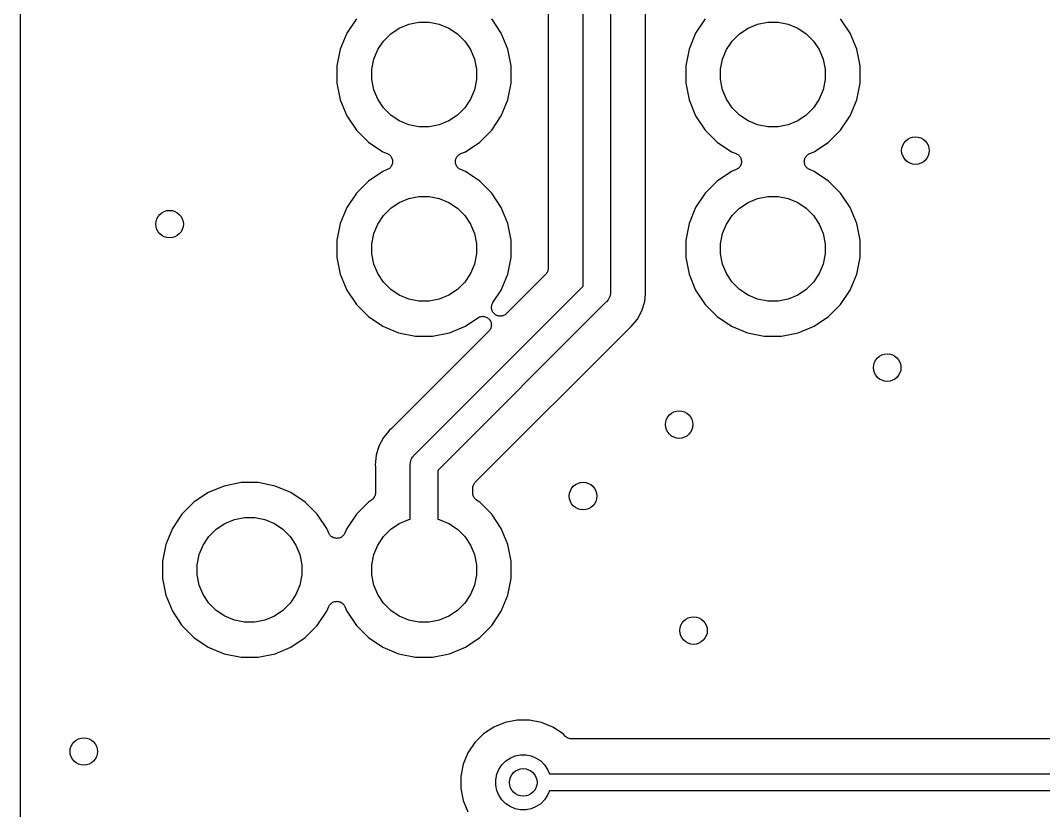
# Model space of a CAD drawing. Extents: x 103 to 213, y -152 to -90.
# Drawn here: x 103.06 to 117.96, y -113.21 to -101.7 of the extents above; entities that cross this region are included whole.
import ezdxf

# ---------------------------------------------------------------- set-up
doc = ezdxf.new("R2010")
doc.units = 0
doc.layers.add('BLACK', color=7, linetype='CONTINUOUS')

msp = doc.modelspace()

# ---------------------------------------------------------------- linework, layer by layer
at = {"layer": 'BLACK', "linetype": 'CONTINUOUS'}
for p, q in [((103.058, -149.984), (103.058, -92.8335)), ((110.742, -97.476), (110.742, -105.313)), ((111.25, -105.576), (111.25, -97.4448)), ((111.65, -97.5178), (111.65, -105.649)), ((112.158, -105.618), (112.158, -97.7809)), ((107.949, -101.68), (107.81, -101.888)), ((108.713, -101.757), (108.86, -101.728)), ((108.86, -101.728), (109.01, -101.728)), ((109.01, -101.728), (109.157, -101.757)), ((110.06, -101.888), (109.921, -101.68)), ((113.029, -101.68), (112.89, -101.888)), ((113.793, -101.757), (113.94, -101.728)), ((113.94, -101.728), (114.09, -101.728)), ((114.09, -101.728), (114.237, -101.757)), ((115.14, -101.888), (115.001, -101.68)), ((107.81, -101.888), (107.714, -102.12)), ((108.343, -102.004), (108.449, -101.898)), ((108.449, -101.898), (108.574, -101.815)), ((108.574, -101.815), (108.713, -101.757)), ((109.157, -101.757), (109.296, -101.815)), ((109.296, -101.815), (109.421, -101.898)), ((109.421, -101.898), (109.527, -102.004)), ((110.156, -102.12), (110.06, -101.888)), ((112.89, -101.888), (112.794, -102.12)), ((113.423, -102.004), (113.529, -101.898)), ((113.529, -101.898), (113.654, -101.815)), ((113.654, -101.815), (113.793, -101.757)), ((114.237, -101.757), (114.376, -101.815)), ((114.376, -101.815), (114.501, -101.898)), ((114.501, -101.898), (114.607, -102.004)), ((115.236, -102.12), (115.14, -101.888)), ((108.26, -102.129), (108.343, -102.004)), ((109.527, -102.004), (109.61, -102.129)), ((113.34, -102.129), (113.423, -102.004)), ((114.607, -102.004), (114.69, -102.129)), ((107.714, -102.12), (107.665, -102.365)), ((108.202, -102.268), (108.26, -102.129)), ((109.61, -102.129), (109.668, -102.268)), ((110.205, -102.365), (110.156, -102.12)), ((112.794, -102.12), (112.745, -102.365)), ((113.282, -102.268), (113.34, -102.129)), ((114.69, -102.129), (114.748, -102.268)), ((115.285, -102.365), (115.236, -102.12)), ((108.173, -102.415), (108.202, -102.268)), ((109.668, -102.268), (109.697, -102.415)), ((113.253, -102.415), (113.282, -102.268)), ((114.748, -102.268), (114.777, -102.415)), ((107.665, -102.365), (107.665, -102.615)), ((108.173, -102.565), (108.173, -102.415)), ((109.697, -102.415), (109.697, -102.565)), ((110.205, -102.615), (110.205, -102.365)), ((112.745, -102.365), (112.745, -102.615)), ((113.253, -102.565), (113.253, -102.415)), ((114.777, -102.415), (114.777, -102.565)), ((115.285, -102.615), (115.285, -102.365)), ((107.665, -102.615), (107.714, -102.86)), ((108.202, -102.712), (108.173, -102.565)), ((109.697, -102.565), (109.668, -102.712)), ((110.156, -102.86), (110.205, -102.615)), ((112.745, -102.615), (112.794, -102.86)), ((113.282, -102.712), (113.253, -102.565)), ((114.777, -102.565), (114.748, -102.712)), ((115.236, -102.86), (115.285, -102.615)), ((108.26, -102.851), (108.202, -102.712)), ((109.668, -102.712), (109.61, -102.851)), ((113.34, -102.851), (113.282, -102.712)), ((114.748, -102.712), (114.69, -102.851)), ((107.714, -102.86), (107.81, -103.092)), ((108.343, -102.976), (108.26, -102.851)), ((109.61, -102.851), (109.527, -102.976)), ((110.06, -103.092), (110.156, -102.86)), ((112.794, -102.86), (112.89, -103.092)), ((113.423, -102.976), (113.34, -102.851)), ((114.69, -102.851), (114.607, -102.976)), ((115.14, -103.092), (115.236, -102.86)), ((107.81, -103.092), (107.949, -103.3)), ((108.449, -103.082), (108.343, -102.976)), ((108.574, -103.165), (108.449, -103.082)), ((109.421, -103.082), (109.296, -103.165)), ((109.527, -102.976), (109.421, -103.082)), ((109.921, -103.3), (110.06, -103.092)), ((112.89, -103.092), (113.029, -103.3)), ((113.529, -103.082), (113.423, -102.976)), ((113.654, -103.165), (113.529, -103.082)), ((114.501, -103.082), (114.376, -103.165)), ((114.607, -102.976), (114.501, -103.082)), ((115.001, -103.3), (115.14, -103.092)), ((108.713, -103.223), (108.574, -103.165)), ((108.86, -103.252), (108.713, -103.223)), ((109.157, -103.223), (109.01, -103.252)), ((109.296, -103.165), (109.157, -103.223)), ((113.793, -103.223), (113.654, -103.165)), ((113.94, -103.252), (113.793, -103.223)), ((114.237, -103.223), (114.09, -103.252)), ((114.376, -103.165), (114.237, -103.223)), ((107.949, -103.3), (108.125, -103.476)), ((109.01, -103.252), (108.86, -103.252)), ((109.745, -103.476), (109.921, -103.3)), ((113.029, -103.3), (113.205, -103.476)), ((114.09, -103.252), (113.94, -103.252)), ((114.825, -103.476), (115.001, -103.3)), ((108.125, -103.476), (108.333, -103.615)), ((109.537, -103.615), (109.745, -103.476)), ((113.205, -103.476), (113.413, -103.615)), ((114.617, -103.615), (114.825, -103.476)), ((108.333, -103.615), (108.399, -103.643)), ((108.399, -103.643), (108.4, -103.643)), ((108.4, -103.643), (108.4, -103.643)), ((108.4, -103.643), (108.4, -103.643)), ((108.4, -103.643), (108.401, -103.643)), ((108.401, -103.643), (108.412, -103.649)), ((108.412, -103.649), (108.422, -103.655)), ((108.422, -103.655), (108.422, -103.655)), ((108.422, -103.655), (108.422, -103.655)), ((108.422, -103.655), (108.432, -103.663)), ((108.432, -103.663), (108.441, -103.671)), ((108.441, -103.671), (108.441, -103.671)), ((108.441, -103.671), (108.441, -103.671)), ((108.441, -103.671), (108.449, -103.681)), ((108.449, -103.681), (108.457, -103.69)), ((108.457, -103.69), (108.457, -103.69)), ((108.457, -103.69), (108.457, -103.691)), ((109.408, -103.7), (109.414, -103.689)), ((109.414, -103.689), (109.422, -103.679)), ((109.414, -103.689), (109.414, -103.689)), ((109.414, -103.689), (109.414, -103.689)), ((109.422, -103.679), (109.43, -103.67)), ((109.43, -103.67), (109.44, -103.662)), ((109.43, -103.67), (109.43, -103.67)), ((109.43, -103.67), (109.43, -103.67)), ((109.44, -103.662), (109.449, -103.654)), ((109.449, -103.654), (109.46, -103.648)), ((109.449, -103.654), (109.449, -103.654)), ((109.449, -103.654), (109.449, -103.654)), ((109.46, -103.648), (109.471, -103.643)), ((109.471, -103.643), (109.537, -103.615)), ((113.413, -103.615), (113.479, -103.643)), ((113.479, -103.643), (113.48, -103.643)), ((113.48, -103.643), (113.48, -103.643)), ((113.48, -103.643), (113.48, -103.643)), ((113.48, -103.643), (113.481, -103.643)), ((113.481, -103.643), (113.492, -103.649)), ((113.492, -103.649), (113.502, -103.655)), ((113.502, -103.655), (113.502, -103.655)), ((113.502, -103.655), (113.502, -103.655)), ((113.502, -103.655), (113.512, -103.663)), ((113.512, -103.663), (113.521, -103.671)), ((113.521, -103.671), (113.521, -103.671)), ((113.521, -103.671), (113.521, -103.671)), ((113.521, -103.671), (113.529, -103.681)), ((113.529, -103.681), (113.537, -103.69)), ((113.537, -103.69), (113.537, -103.69)), ((113.537, -103.69), (113.537, -103.691)), ((114.488, -103.7), (114.494, -103.689)), ((114.494, -103.689), (114.502, -103.679)), ((114.494, -103.689), (114.494, -103.689)), ((114.494, -103.689), (114.494, -103.689)), ((114.502, -103.679), (114.51, -103.67)), ((114.51, -103.67), (114.52, -103.662)), ((114.51, -103.67), (114.51, -103.67)), ((114.51, -103.67), (114.51, -103.67)), ((114.52, -103.662), (114.529, -103.654)), ((114.529, -103.654), (114.54, -103.648)), ((114.529, -103.654), (114.529, -103.654)), ((114.529, -103.654), (114.529, -103.654)), ((114.54, -103.648), (114.551, -103.643)), ((114.551, -103.643), (114.617, -103.615)), ((108.456, -103.831), (108.448, -103.84)), ((108.462, -103.82), (108.456, -103.831)), ((108.456, -103.831), (108.456, -103.831)), ((108.456, -103.831), (108.456, -103.831)), ((108.457, -103.691), (108.463, -103.701)), ((108.468, -103.809), (108.462, -103.82)), ((108.463, -103.701), (108.468, -103.712)), ((108.468, -103.712), (108.468, -103.712)), ((108.468, -103.712), (108.468, -103.713)), ((108.468, -103.713), (108.472, -103.724)), ((108.471, -103.797), (108.468, -103.809)), ((108.468, -103.809), (108.468, -103.809)), ((108.468, -103.809), (108.468, -103.809)), ((108.475, -103.786), (108.471, -103.797)), ((108.472, -103.724), (108.475, -103.736)), ((108.475, -103.736), (108.475, -103.736)), ((108.475, -103.736), (108.475, -103.736)), ((108.475, -103.736), (108.476, -103.749)), ((108.476, -103.773), (108.475, -103.785)), ((108.475, -103.785), (108.475, -103.786)), ((108.475, -103.786), (108.475, -103.786)), ((108.476, -103.749), (108.478, -103.761)), ((108.478, -103.761), (108.476, -103.773)), ((108.478, -103.761), (108.477, -103.761)), ((108.477, -103.761), (108.478, -103.761)), ((109.392, -103.759), (109.394, -103.747)), ((109.394, -103.771), (109.392, -103.759)), ((109.392, -103.759), (109.393, -103.759)), ((109.393, -103.759), (109.392, -103.759)), ((109.394, -103.747), (109.395, -103.735)), ((109.395, -103.784), (109.394, -103.771)), ((109.395, -103.734), (109.399, -103.723)), ((109.395, -103.735), (109.395, -103.734)), ((109.395, -103.734), (109.395, -103.734)), ((109.398, -103.796), (109.395, -103.784)), ((109.395, -103.784), (109.395, -103.784)), ((109.395, -103.784), (109.395, -103.784)), ((109.402, -103.807), (109.398, -103.796)), ((109.399, -103.723), (109.402, -103.711)), ((109.402, -103.711), (109.408, -103.7)), ((109.402, -103.711), (109.402, -103.711)), ((109.402, -103.711), (109.402, -103.711)), ((109.402, -103.808), (109.402, -103.807)), ((109.407, -103.819), (109.402, -103.808)), ((109.402, -103.808), (109.402, -103.808)), ((109.413, -103.829), (109.407, -103.819)), ((109.413, -103.83), (109.413, -103.829)), ((109.421, -103.839), (109.413, -103.83)), ((109.413, -103.83), (109.413, -103.83)), ((109.429, -103.849), (109.421, -103.839)), ((113.536, -103.831), (113.528, -103.84)), ((113.542, -103.82), (113.536, -103.831)), ((113.536, -103.831), (113.536, -103.831)), ((113.536, -103.831), (113.536, -103.831)), ((113.537, -103.691), (113.543, -103.701)), ((113.548, -103.809), (113.542, -103.82)), ((113.543, -103.701), (113.548, -103.712)), ((113.548, -103.712), (113.548, -103.712)), ((113.548, -103.712), (113.548, -103.713)), ((113.548, -103.713), (113.552, -103.724)), ((113.551, -103.797), (113.548, -103.809)), ((113.548, -103.809), (113.548, -103.809)), ((113.548, -103.809), (113.548, -103.809)), ((113.555, -103.786), (113.551, -103.797)), ((113.552, -103.724), (113.555, -103.736)), ((113.555, -103.736), (113.555, -103.736)), ((113.555, -103.736), (113.555, -103.736)), ((113.555, -103.736), (113.556, -103.749)), ((113.556, -103.773), (113.555, -103.785)), ((113.555, -103.785), (113.555, -103.786)), ((113.555, -103.786), (113.555, -103.786)), ((113.556, -103.749), (113.558, -103.761)), ((113.558, -103.761), (113.556, -103.773)), ((113.558, -103.761), (113.557, -103.761)), ((113.557, -103.761), (113.558, -103.761)), ((114.472, -103.759), (114.474, -103.747)), ((114.474, -103.771), (114.472, -103.759)), ((114.472, -103.759), (114.473, -103.759)), ((114.473, -103.759), (114.472, -103.759)), ((114.474, -103.747), (114.475, -103.735)), ((114.475, -103.784), (114.474, -103.771)), ((114.475, -103.734), (114.479, -103.723)), ((114.475, -103.735), (114.475, -103.734)), ((114.475, -103.734), (114.475, -103.734)), ((114.478, -103.796), (114.475, -103.784)), ((114.475, -103.784), (114.475, -103.784)), ((114.475, -103.784), (114.475, -103.784)), ((114.482, -103.807), (114.478, -103.796)), ((114.479, -103.723), (114.482, -103.711)), ((114.482, -103.711), (114.488, -103.7)), ((114.482, -103.711), (114.482, -103.711)), ((114.482, -103.711), (114.482, -103.711)), ((114.482, -103.808), (114.482, -103.807)), ((114.487, -103.819), (114.482, -103.808)), ((114.482, -103.808), (114.482, -103.808)), ((114.493, -103.829), (114.487, -103.819)), ((114.493, -103.83), (114.493, -103.829)), ((114.501, -103.839), (114.493, -103.83)), ((114.493, -103.83), (114.493, -103.83)), ((114.509, -103.849), (114.501, -103.839)), ((108.333, -103.905), (108.125, -104.044)), ((108.399, -103.877), (108.333, -103.905)), ((108.41, -103.872), (108.399, -103.877)), ((108.421, -103.866), (108.41, -103.872)), ((108.43, -103.858), (108.421, -103.866)), ((108.421, -103.866), (108.421, -103.866)), ((108.421, -103.866), (108.421, -103.866)), ((108.44, -103.85), (108.43, -103.858)), ((108.448, -103.84), (108.44, -103.85)), ((108.44, -103.85), (108.44, -103.85)), ((108.44, -103.85), (108.44, -103.85)), ((109.438, -103.857), (109.429, -103.849)), ((109.429, -103.849), (109.429, -103.849)), ((109.429, -103.849), (109.429, -103.849)), ((109.448, -103.865), (109.438, -103.857)), ((109.458, -103.871), (109.448, -103.865)), ((109.448, -103.865), (109.448, -103.865)), ((109.448, -103.865), (109.448, -103.865)), ((109.469, -103.877), (109.458, -103.871)), ((109.47, -103.877), (109.469, -103.877)), ((109.471, -103.877), (109.47, -103.877)), ((109.47, -103.877), (109.47, -103.877)), ((109.47, -103.877), (109.47, -103.877)), ((109.537, -103.905), (109.471, -103.877)), ((109.745, -104.044), (109.537, -103.905)), ((113.413, -103.905), (113.205, -104.044)), ((113.479, -103.877), (113.413, -103.905)), ((113.49, -103.872), (113.479, -103.877)), ((113.501, -103.866), (113.49, -103.872)), ((113.51, -103.858), (113.501, -103.866)), ((113.501, -103.866), (113.501, -103.866)), ((113.501, -103.866), (113.501, -103.866)), ((113.52, -103.85), (113.51, -103.858)), ((113.528, -103.84), (113.52, -103.85)), ((113.52, -103.85), (113.52, -103.85)), ((113.52, -103.85), (113.52, -103.85)), ((114.518, -103.857), (114.509, -103.849)), ((114.509, -103.849), (114.509, -103.849)), ((114.509, -103.849), (114.509, -103.849)), ((114.528, -103.865), (114.518, -103.857)), ((114.538, -103.871), (114.528, -103.865)), ((114.528, -103.865), (114.528, -103.865)), ((114.528, -103.865), (114.528, -103.865)), ((114.549, -103.877), (114.538, -103.871)), ((114.55, -103.877), (114.549, -103.877)), ((114.551, -103.877), (114.55, -103.877)), ((114.55, -103.877), (114.55, -103.877)), ((114.55, -103.877), (114.55, -103.877)), ((114.617, -103.905), (114.551, -103.877)), ((114.825, -104.044), (114.617, -103.905)), ((108.125, -104.044), (107.949, -104.22)), ((109.921, -104.22), (109.745, -104.044)), ((113.205, -104.044), (113.029, -104.22)), ((115.001, -104.22), (114.825, -104.044)), ((107.949, -104.22), (107.81, -104.428)), ((108.713, -104.297), (108.86, -104.268)), ((108.86, -104.268), (109.01, -104.268)), ((109.01, -104.268), (109.157, -104.297)), ((110.06, -104.428), (109.921, -104.22)), ((113.029, -104.22), (112.89, -104.428)), ((113.793, -104.297), (113.94, -104.268)), ((113.94, -104.268), (114.09, -104.268)), ((114.09, -104.268), (114.237, -104.297)), ((115.14, -104.428), (115.001, -104.22)), ((107.81, -104.428), (107.714, -104.66)), ((108.449, -104.438), (108.574, -104.355)), ((108.574, -104.355), (108.713, -104.297)), ((109.157, -104.297), (109.296, -104.355)), ((109.296, -104.355), (109.421, -104.438)), ((110.156, -104.66), (110.06, -104.428)), ((112.89, -104.428), (112.794, -104.66)), ((113.529, -104.438), (113.654, -104.355)), ((113.654, -104.355), (113.793, -104.297)), ((114.237, -104.297), (114.376, -104.355)), ((114.376, -104.355), (114.501, -104.438)), ((115.236, -104.66), (115.14, -104.428)), ((108.26, -104.669), (108.343, -104.544)), ((108.343, -104.544), (108.449, -104.438)), ((109.421, -104.438), (109.527, -104.544)), ((109.527, -104.544), (109.61, -104.669)), ((113.34, -104.669), (113.423, -104.544)), ((113.423, -104.544), (113.529, -104.438)), ((114.501, -104.438), (114.607, -104.544)), ((114.607, -104.544), (114.69, -104.669)), ((107.714, -104.66), (107.665, -104.905)), ((108.202, -104.808), (108.26, -104.669)), ((109.61, -104.669), (109.668, -104.808)), ((110.205, -104.905), (110.156, -104.66)), ((112.794, -104.66), (112.745, -104.905)), ((113.282, -104.808), (113.34, -104.669)), ((114.69, -104.669), (114.748, -104.808)), ((115.285, -104.905), (115.236, -104.66)), ((108.173, -104.955), (108.202, -104.808)), ((109.668, -104.808), (109.697, -104.955)), ((113.253, -104.955), (113.282, -104.808)), ((114.748, -104.808), (114.777, -104.955)), ((107.665, -104.905), (107.665, -105.155)), ((108.173, -105.105), (108.173, -104.955)), ((109.697, -104.955), (109.697, -105.105)), ((110.205, -105.155), (110.205, -104.905)), ((112.745, -104.905), (112.745, -105.155)), ((113.253, -105.105), (113.253, -104.955)), ((114.777, -104.955), (114.777, -105.105)), ((115.285, -105.155), (115.285, -104.905)), ((107.665, -105.155), (107.714, -105.4)), ((108.202, -105.252), (108.173, -105.105)), ((109.697, -105.105), (109.668, -105.252)), ((110.156, -105.4), (110.205, -105.155)), ((112.745, -105.155), (112.794, -105.4)), ((113.282, -105.252), (113.253, -105.105)), ((114.777, -105.105), (114.748, -105.252)), ((115.236, -105.4), (115.285, -105.155)), ((108.26, -105.391), (108.202, -105.252)), ((109.668, -105.252), (109.61, -105.391)), ((110.741, -105.327), (110.739, -105.338)), ((110.742, -105.315), (110.741, -105.327)), ((110.742, -105.313), (110.742, -105.314)), ((110.742, -105.314), (110.742, -105.314)), ((110.742, -105.314), (110.742, -105.314)), ((110.742, -105.314), (110.742, -105.315)), ((113.34, -105.391), (113.282, -105.252)), ((114.748, -105.252), (114.69, -105.391)), ((107.714, -105.4), (107.81, -105.632)), ((108.343, -105.516), (108.26, -105.391)), ((109.61, -105.391), (109.527, -105.516)), ((110.06, -105.632), (110.156, -105.4)), ((110.705, -105.403), (110.135, -105.973)), ((110.712, -105.394), (110.705, -105.403)), ((110.72, -105.385), (110.712, -105.394)), ((110.721, -105.384), (110.72, -105.385)), ((110.72, -105.385), (110.72, -105.385)), ((110.726, -105.374), (110.721, -105.384)), ((110.732, -105.363), (110.726, -105.374)), ((110.736, -105.351), (110.732, -105.362)), ((110.732, -105.362), (110.732, -105.363)), ((110.732, -105.363), (110.732, -105.363)), ((110.739, -105.34), (110.736, -105.351)), ((110.739, -105.338), (110.739, -105.339)), ((110.739, -105.339), (110.739, -105.34)), ((112.794, -105.4), (112.89, -105.632)), ((113.423, -105.516), (113.34, -105.391)), ((114.69, -105.391), (114.607, -105.516)), ((115.14, -105.632), (115.236, -105.4)), ((108.449, -105.622), (108.343, -105.516)), ((108.574, -105.705), (108.449, -105.622)), ((108.801, -108.026), (111.25, -105.576)), ((109.421, -105.622), (109.296, -105.705)), ((109.527, -105.516), (109.421, -105.622)), ((112.159, -105.624), (112.158, -105.618)), ((112.158, -105.629), (112.159, -105.624)), ((113.529, -105.622), (113.423, -105.516)), ((113.654, -105.705), (113.529, -105.622)), ((114.501, -105.622), (114.376, -105.705)), ((114.607, -105.516), (114.501, -105.622)), ((107.81, -105.632), (107.949, -105.84)), ((108.713, -105.763), (108.574, -105.705)), ((108.86, -105.792), (108.713, -105.763)), ((109.157, -105.763), (109.01, -105.792)), ((109.296, -105.705), (109.157, -105.763)), ((109.939, -105.813), (110.06, -105.632)), ((111.617, -105.771), (111.592, -105.801)), ((111.636, -105.736), (111.617, -105.771)), ((111.639, -105.725), (111.636, -105.736)), ((111.647, -105.698), (111.639, -105.725)), ((111.648, -105.692), (111.647, -105.698)), ((111.65, -105.669), (111.648, -105.692)), ((111.65, -105.649), (111.651, -105.659)), ((111.651, -105.659), (111.65, -105.669)), ((111.65, -105.669), (111.65, -105.669)), ((112.148, -105.798), (112.159, -105.688)), ((112.159, -105.631), (112.158, -105.629)), ((112.161, -105.659), (112.159, -105.631)), ((112.159, -105.688), (112.161, -105.659)), ((112.159, -105.688), (112.159, -105.688)), ((112.89, -105.632), (113.029, -105.84)), ((113.793, -105.763), (113.654, -105.705)), ((113.94, -105.792), (113.793, -105.763)), ((114.237, -105.763), (114.09, -105.792)), ((114.376, -105.705), (114.237, -105.763)), ((115.001, -105.84), (115.14, -105.632)), ((107.949, -105.84), (108.125, -106.016)), ((109.01, -105.792), (108.86, -105.792)), ((111.584, -105.808), (109.135, -108.257)), ((109.918, -105.883), (109.919, -105.87)), ((109.919, -105.896), (109.918, -105.883)), ((109.918, -105.883), (109.918, -105.883)), ((109.918, -105.883), (109.918, -105.883)), ((109.919, -105.87), (109.92, -105.859)), ((109.92, -105.908), (109.919, -105.896)), ((109.92, -105.858), (109.924, -105.847)), ((109.92, -105.859), (109.92, -105.858)), ((109.92, -105.858), (109.92, -105.858)), ((109.924, -105.92), (109.92, -105.908)), ((109.92, -105.908), (109.92, -105.908)), ((109.92, -105.908), (109.92, -105.908)), ((109.924, -105.847), (109.928, -105.835)), ((109.927, -105.932), (109.924, -105.92)), ((109.928, -105.835), (109.933, -105.824)), ((109.928, -105.835), (109.928, -105.835)), ((109.928, -105.835), (109.928, -105.835)), ((109.933, -105.824), (109.939, -105.813)), ((111.592, -105.801), (111.584, -105.808)), ((112.107, -105.931), (112.148, -105.798)), ((113.029, -105.84), (113.205, -106.016)), ((114.09, -105.792), (113.94, -105.792)), ((114.825, -106.016), (115.001, -105.84)), ((108.125, -106.016), (108.333, -106.155)), ((109.537, -106.155), (109.718, -106.034)), ((109.718, -106.034), (109.719, -106.033)), ((109.719, -106.033), (109.731, -106.027)), ((109.731, -106.027), (109.741, -106.022)), ((109.741, -106.022), (109.753, -106.019)), ((109.741, -106.022), (109.741, -106.022)), ((109.741, -106.022), (109.741, -106.022)), ((109.753, -106.019), (109.765, -106.015)), ((109.765, -106.015), (109.777, -106.014)), ((109.765, -106.015), (109.765, -106.015)), ((109.765, -106.015), (109.765, -106.015)), ((109.777, -106.014), (109.79, -106.013)), ((109.79, -106.013), (109.79, -106.013)), ((109.79, -106.013), (109.79, -106.013)), ((109.79, -106.013), (109.802, -106.014)), ((109.802, -106.014), (109.814, -106.016)), ((109.814, -106.016), (109.815, -106.016)), ((109.815, -106.016), (109.815, -106.016)), ((109.815, -106.016), (109.827, -106.019)), ((109.827, -106.019), (109.838, -106.023)), ((109.838, -106.023), (109.838, -106.023)), ((109.838, -106.023), (109.838, -106.023)), ((109.838, -106.023), (109.849, -106.029)), ((109.849, -106.029), (109.86, -106.035)), ((109.86, -106.035), (109.86, -106.035)), ((109.86, -106.035), (109.86, -106.035)), ((109.86, -106.035), (109.869, -106.043)), ((109.869, -106.043), (109.879, -106.051)), ((109.879, -106.051), (109.879, -106.051)), ((109.879, -106.051), (109.879, -106.051)), ((109.879, -106.051), (109.886, -106.06)), ((109.886, -106.06), (109.895, -106.07)), ((109.895, -106.07), (109.895, -106.07)), ((109.895, -106.07), (109.895, -106.07)), ((109.895, -106.07), (109.901, -106.082)), ((109.933, -105.943), (109.927, -105.932)), ((109.927, -105.932), (109.927, -105.932)), ((109.927, -105.932), (109.927, -105.932)), ((109.939, -105.953), (109.933, -105.943)), ((109.939, -105.954), (109.939, -105.953)), ((109.939, -105.953), (109.939, -105.953)), ((109.947, -105.963), (109.939, -105.954)), ((109.954, -105.973), (109.947, -105.963)), ((109.955, -105.973), (109.954, -105.973)), ((109.954, -105.973), (109.954, -105.973)), ((109.964, -105.981), (109.955, -105.973)), ((109.973, -105.989), (109.964, -105.981)), ((109.974, -105.989), (109.973, -105.989)), ((109.984, -105.994), (109.974, -105.989)), ((109.974, -105.989), (109.974, -105.989)), ((109.995, -106), (109.984, -105.994)), ((110.007, -106.004), (109.995, -106)), ((109.995, -106), (109.995, -106)), ((109.995, -106), (109.995, -106)), ((110.019, -106.008), (110.007, -106.004)), ((110.031, -106.009), (110.019, -106.008)), ((110.019, -106.008), (110.019, -106.008)), ((110.019, -106.008), (110.019, -106.008)), ((110.044, -106.011), (110.031, -106.009)), ((110.056, -106.009), (110.044, -106.011)), ((110.044, -106.011), (110.044, -106.011)), ((110.044, -106.011), (110.044, -106.011)), ((110.068, -106.008), (110.056, -106.009)), ((110.08, -106.005), (110.068, -106.008)), ((110.068, -106.008), (110.068, -106.008)), ((110.068, -106.008), (110.068, -106.008)), ((110.092, -106.001), (110.08, -106.005)), ((110.103, -105.996), (110.092, -106.001)), ((110.092, -106.001), (110.092, -106.001)), ((110.092, -106.001), (110.092, -106.001)), ((110.114, -105.99), (110.103, -105.996)), ((110.124, -105.982), (110.114, -105.99)), ((110.114, -105.99), (110.114, -105.99)), ((110.114, -105.99), (110.114, -105.99)), ((110.133, -105.975), (110.124, -105.982)), ((110.135, -105.973), (110.133, -105.974)), ((110.133, -105.974), (110.133, -105.974)), ((110.133, -105.974), (110.133, -105.974)), ((110.133, -105.974), (110.133, -105.975)), ((111.953, -106.162), (112.042, -106.054)), ((112.042, -106.054), (112.107, -105.931)), ((113.205, -106.016), (113.413, -106.155)), ((114.617, -106.155), (114.825, -106.016)), ((108.333, -106.155), (108.565, -106.251)), ((109.305, -106.251), (109.537, -106.155)), ((109.68, -108.43), (111.922, -106.189)), ((109.886, -106.22), (109.878, -106.23)), ((109.894, -106.211), (109.886, -106.22)), ((109.9, -106.2), (109.894, -106.211)), ((109.894, -106.211), (109.894, -106.211)), ((109.894, -106.211), (109.894, -106.211)), ((109.906, -106.189), (109.9, -106.2)), ((109.901, -106.082), (109.906, -106.092)), ((109.906, -106.092), (109.906, -106.092)), ((109.906, -106.092), (109.906, -106.092)), ((109.906, -106.092), (109.91, -106.105)), ((109.909, -106.177), (109.906, -106.189)), ((109.906, -106.189), (109.906, -106.189)), ((109.906, -106.189), (109.906, -106.189)), ((109.913, -106.165), (109.909, -106.177)), ((109.91, -106.105), (109.913, -106.116)), ((109.913, -106.116), (109.913, -106.116)), ((109.913, -106.116), (109.913, -106.116)), ((109.913, -106.116), (109.914, -106.129)), ((109.914, -106.153), (109.913, -106.165)), ((109.913, -106.165), (109.913, -106.165)), ((109.913, -106.165), (109.913, -106.165)), ((109.914, -106.129), (109.916, -106.14)), ((109.916, -106.14), (109.914, -106.153)), ((109.916, -106.14), (109.916, -106.14)), ((109.916, -106.14), (109.916, -106.14)), ((111.922, -106.189), (111.923, -106.188)), ((111.923, -106.188), (111.927, -106.184)), ((111.927, -106.184), (111.931, -106.181)), ((111.931, -106.181), (111.953, -106.162)), ((113.413, -106.155), (113.645, -106.251)), ((114.385, -106.251), (114.617, -106.155)), ((109.878, -106.23), (108.463, -107.645)), ((108.565, -106.251), (108.81, -106.3)), ((108.81, -106.3), (109.06, -106.3)), ((109.06, -106.3), (109.305, -106.251)), ((113.645, -106.251), (113.89, -106.3)), ((113.89, -106.3), (114.14, -106.3)), ((114.14, -106.3), (114.385, -106.251)), ((108.432, -107.671), (108.396, -107.715)), ((108.454, -107.653), (108.432, -107.671)), ((108.458, -107.649), (108.454, -107.653)), ((108.462, -107.646), (108.458, -107.649)), ((108.463, -107.645), (108.462, -107.646)), ((108.343, -107.779), (108.278, -107.902)), ((108.396, -107.715), (108.343, -107.779)), ((108.278, -107.902), (108.237, -108.035)), ((108.237, -108.035), (108.224, -108.174)), ((108.734, -108.174), (108.738, -108.135)), ((108.738, -108.135), (108.749, -108.097)), ((108.749, -108.097), (108.758, -108.08)), ((108.758, -108.08), (108.768, -108.063)), ((108.768, -108.063), (108.78, -108.048)), ((108.78, -108.048), (108.787, -108.04)), ((108.787, -108.04), (108.793, -108.032)), ((108.787, -108.04), (108.787, -108.04)), ((108.793, -108.032), (108.801, -108.026)), ((108.224, -108.174), (108.226, -108.203)), ((108.226, -108.203), (108.227, -108.205)), ((108.227, -108.205), (108.226, -108.21)), ((108.226, -108.21), (108.227, -108.215)), ((108.227, -108.215), (108.227, -108.583)), ((108.735, -108.184), (108.734, -108.174)), ((108.735, -108.968), (108.735, -108.184)), ((109.135, -108.257), (109.135, -108.968)), ((106.27, -108.435), (106.025, -108.484)), ((106.52, -108.435), (106.27, -108.435)), ((106.765, -108.484), (106.52, -108.435)), ((109.659, -108.46), (109.664, -108.449)), ((109.664, -108.449), (109.665, -108.449)), ((109.665, -108.448), (109.673, -108.439)), ((109.665, -108.449), (109.665, -108.448)), ((109.673, -108.439), (109.68, -108.43)), ((105.793, -108.58), (105.585, -108.719)), ((106.025, -108.484), (105.793, -108.58)), ((106.997, -108.58), (106.765, -108.484)), ((107.205, -108.719), (106.997, -108.58)), ((108.226, -108.596), (108.224, -108.608)), ((108.227, -108.585), (108.226, -108.596)), ((108.227, -108.583), (108.227, -108.583)), ((108.227, -108.583), (108.227, -108.583)), ((108.227, -108.583), (108.227, -108.583)), ((108.227, -108.583), (108.227, -108.585)), ((109.643, -108.518), (109.644, -108.507)), ((109.643, -108.52), (109.643, -108.518)), ((109.643, -108.583), (109.643, -108.52)), ((109.643, -108.52), (109.643, -108.52)), ((109.643, -108.52), (109.643, -108.52)), ((109.643, -108.52), (109.643, -108.52)), ((109.644, -108.595), (109.643, -108.583)), ((109.644, -108.507), (109.646, -108.495)), ((109.645, -108.606), (109.644, -108.595)), ((109.645, -108.607), (109.645, -108.606)), ((109.646, -108.494), (109.649, -108.482)), ((109.646, -108.495), (109.646, -108.494)), ((109.646, -108.494), (109.646, -108.494)), ((109.649, -108.482), (109.653, -108.471)), ((109.653, -108.47), (109.659, -108.46)), ((109.653, -108.471), (109.653, -108.47)), ((109.653, -108.471), (109.653, -108.471)), ((105.585, -108.719), (105.409, -108.895)), ((107.381, -108.895), (107.205, -108.719)), ((108.125, -108.719), (107.949, -108.895)), ((108.171, -108.688), (108.125, -108.719)), ((108.18, -108.681), (108.171, -108.688)), ((108.189, -108.674), (108.18, -108.681)), ((108.19, -108.673), (108.189, -108.673)), ((108.189, -108.673), (108.189, -108.674)), ((108.197, -108.664), (108.19, -108.673)), ((108.205, -108.655), (108.197, -108.664)), ((108.211, -108.643), (108.205, -108.654)), ((108.205, -108.654), (108.205, -108.654)), ((108.205, -108.654), (108.205, -108.655)), ((108.217, -108.633), (108.211, -108.643)), ((108.221, -108.62), (108.217, -108.632)), ((108.217, -108.632), (108.217, -108.632)), ((108.217, -108.632), (108.217, -108.633)), ((108.224, -108.609), (108.221, -108.62)), ((108.224, -108.608), (108.224, -108.609)), ((108.224, -108.609), (108.224, -108.609)), ((109.649, -108.619), (109.645, -108.607)), ((109.645, -108.607), (109.645, -108.607)), ((109.652, -108.63), (109.649, -108.619)), ((109.652, -108.631), (109.652, -108.63)), ((109.653, -108.631), (109.652, -108.631)), ((109.658, -108.642), (109.653, -108.631)), ((109.664, -108.652), (109.658, -108.642)), ((109.664, -108.653), (109.664, -108.652)), ((109.672, -108.662), (109.664, -108.653)), ((109.664, -108.653), (109.664, -108.653)), ((109.679, -108.671), (109.672, -108.662)), ((109.679, -108.672), (109.679, -108.671)), ((109.68, -108.672), (109.679, -108.672)), ((109.689, -108.68), (109.68, -108.672)), ((109.698, -108.687), (109.689, -108.68)), ((109.699, -108.688), (109.698, -108.687)), ((109.745, -108.719), (109.699, -108.688)), ((109.699, -108.688), (109.699, -108.688)), ((109.699, -108.688), (109.699, -108.688)), ((109.699, -108.688), (109.699, -108.688)), ((109.921, -108.895), (109.745, -108.719)), ((105.409, -108.895), (105.27, -109.103)), ((107.52, -109.103), (107.381, -108.895)), ((107.949, -108.895), (107.81, -109.103)), ((110.06, -109.103), (109.921, -108.895)), ((105.909, -109.113), (106.034, -109.03)), ((106.034, -109.03), (106.173, -108.972)), ((106.173, -108.972), (106.32, -108.943)), ((106.32, -108.943), (106.47, -108.943)), ((106.47, -108.943), (106.617, -108.972)), ((106.617, -108.972), (106.756, -109.03)), ((106.756, -109.03), (106.881, -109.113)), ((108.449, -109.113), (108.574, -109.03)), ((108.574, -109.03), (108.713, -108.972)), ((108.713, -108.972), (108.735, -108.968)), ((109.135, -108.968), (109.157, -108.972)), ((109.157, -108.972), (109.296, -109.03)), ((109.296, -109.03), (109.421, -109.113)), ((105.27, -109.103), (105.174, -109.335)), ((105.803, -109.219), (105.909, -109.113)), ((106.881, -109.113), (106.987, -109.219)), ((107.548, -109.169), (107.52, -109.103)), ((107.553, -109.18), (107.548, -109.169)), ((107.559, -109.191), (107.553, -109.18)), ((107.567, -109.2), (107.559, -109.191)), ((107.559, -109.191), (107.559, -109.191)), ((107.559, -109.191), (107.559, -109.191)), ((107.575, -109.21), (107.567, -109.2)), ((107.762, -109.202), (107.754, -109.211)), ((107.77, -109.192), (107.762, -109.202)), ((107.776, -109.182), (107.77, -109.192)), ((107.77, -109.192), (107.77, -109.192)), ((107.77, -109.192), (107.77, -109.192)), ((107.782, -109.171), (107.776, -109.182)), ((107.81, -109.103), (107.782, -109.169)), ((107.782, -109.169), (107.782, -109.17)), ((107.782, -109.17), (107.782, -109.17)), ((107.782, -109.17), (107.782, -109.17)), ((107.782, -109.17), (107.782, -109.171)), ((108.343, -109.219), (108.449, -109.113)), ((109.421, -109.113), (109.527, -109.219)), ((110.156, -109.335), (110.06, -109.103)), ((105.174, -109.335), (105.125, -109.58)), ((105.662, -109.483), (105.72, -109.344)), ((105.72, -109.344), (105.803, -109.219)), ((106.987, -109.219), (107.07, -109.344)), ((107.07, -109.344), (107.128, -109.483)), ((107.584, -109.218), (107.575, -109.21)), ((107.575, -109.21), (107.575, -109.21)), ((107.575, -109.21), (107.575, -109.21)), ((107.594, -109.226), (107.584, -109.218)), ((107.605, -109.232), (107.594, -109.226)), ((107.594, -109.226), (107.594, -109.226)), ((107.594, -109.226), (107.594, -109.226)), ((107.616, -109.238), (107.605, -109.232)), ((107.628, -109.241), (107.616, -109.238)), ((107.616, -109.238), (107.616, -109.238)), ((107.616, -109.238), (107.616, -109.238)), ((107.639, -109.245), (107.628, -109.241)), ((107.64, -109.245), (107.639, -109.245)), ((107.639, -109.245), (107.639, -109.245)), ((107.652, -109.246), (107.64, -109.245)), ((107.664, -109.248), (107.652, -109.246)), ((107.676, -109.246), (107.664, -109.248)), ((107.664, -109.248), (107.664, -109.247)), ((107.664, -109.247), (107.664, -109.248)), ((107.689, -109.245), (107.676, -109.246)), ((107.701, -109.242), (107.689, -109.245)), ((107.689, -109.245), (107.689, -109.245)), ((107.689, -109.245), (107.689, -109.245)), ((107.712, -109.238), (107.701, -109.242)), ((107.713, -109.238), (107.712, -109.238)), ((107.723, -109.233), (107.713, -109.238)), ((107.713, -109.238), (107.713, -109.238)), ((107.734, -109.227), (107.723, -109.233)), ((107.735, -109.227), (107.734, -109.227)), ((107.744, -109.219), (107.735, -109.227)), ((107.735, -109.227), (107.735, -109.227)), ((107.754, -109.211), (107.744, -109.219)), ((107.754, -109.211), (107.754, -109.211)), ((107.754, -109.211), (107.754, -109.211)), ((108.202, -109.483), (108.26, -109.344)), ((108.26, -109.344), (108.343, -109.219)), ((109.527, -109.219), (109.61, -109.344)), ((109.61, -109.344), (109.668, -109.483)), ((110.205, -109.58), (110.156, -109.335)), ((105.633, -109.63), (105.662, -109.483)), ((107.128, -109.483), (107.157, -109.63)), ((108.173, -109.63), (108.202, -109.483)), ((109.668, -109.483), (109.697, -109.63)), ((105.125, -109.58), (105.125, -109.83)), ((105.633, -109.78), (105.633, -109.63)), ((107.157, -109.63), (107.157, -109.78)), ((108.173, -109.78), (108.173, -109.63)), ((109.697, -109.63), (109.697, -109.78)), ((110.205, -109.83), (110.205, -109.58)), ((105.662, -109.927), (105.633, -109.78)), ((107.157, -109.78), (107.128, -109.927)), ((108.202, -109.927), (108.173, -109.78)), ((109.697, -109.78), (109.668, -109.927)), ((105.125, -109.83), (105.174, -110.075)), ((105.72, -110.066), (105.662, -109.927)), ((107.128, -109.927), (107.07, -110.066)), ((108.26, -110.066), (108.202, -109.927)), ((109.668, -109.927), (109.61, -110.066)), ((110.156, -110.075), (110.205, -109.83)), ((105.174, -110.075), (105.27, -110.307)), ((105.803, -110.191), (105.72, -110.066)), ((107.07, -110.066), (106.987, -110.191)), ((108.343, -110.191), (108.26, -110.066)), ((109.61, -110.066), (109.527, -110.191)), ((110.06, -110.307), (110.156, -110.075)), ((105.909, -110.297), (105.803, -110.191)), ((106.987, -110.191), (106.881, -110.297)), ((107.52, -110.307), (107.548, -110.241)), ((107.548, -110.239), (107.554, -110.228)), ((107.548, -110.24), (107.548, -110.239)), ((107.548, -110.241), (107.548, -110.24)), ((107.548, -110.24), (107.548, -110.24)), ((107.548, -110.24), (107.548, -110.24)), ((107.554, -110.228), (107.56, -110.218)), ((107.56, -110.218), (107.568, -110.208)), ((107.56, -110.218), (107.56, -110.218)), ((107.56, -110.218), (107.56, -110.218)), ((107.568, -110.208), (107.576, -110.199)), ((107.576, -110.199), (107.586, -110.191)), ((107.576, -110.199), (107.576, -110.199)), ((107.576, -110.199), (107.576, -110.199)), ((107.586, -110.191), (107.595, -110.183)), ((107.595, -110.183), (107.595, -110.183)), ((107.595, -110.183), (107.596, -110.183)), ((107.596, -110.183), (107.606, -110.178)), ((107.606, -110.178), (107.617, -110.172)), ((107.617, -110.172), (107.617, -110.172)), ((107.617, -110.172), (107.618, -110.172)), ((107.618, -110.172), (107.629, -110.168)), ((107.629, -110.168), (107.641, -110.165)), ((107.641, -110.165), (107.654, -110.164)), ((107.641, -110.165), (107.641, -110.165)), ((107.641, -110.165), (107.641, -110.165)), ((107.654, -110.164), (107.666, -110.162)), ((107.666, -110.162), (107.666, -110.163)), ((107.666, -110.163), (107.666, -110.162)), ((107.666, -110.162), (107.678, -110.164)), ((107.678, -110.164), (107.69, -110.165)), ((107.69, -110.165), (107.691, -110.165)), ((107.691, -110.165), (107.691, -110.165)), ((107.691, -110.165), (107.702, -110.169)), ((107.702, -110.169), (107.714, -110.172)), ((107.714, -110.172), (107.714, -110.172)), ((107.714, -110.172), (107.714, -110.172)), ((107.714, -110.172), (107.725, -110.178)), ((107.725, -110.178), (107.736, -110.184)), ((107.736, -110.184), (107.736, -110.184)), ((107.736, -110.184), (107.736, -110.184)), ((107.736, -110.184), (107.745, -110.192)), ((107.745, -110.192), (107.755, -110.2)), ((107.755, -110.2), (107.755, -110.2)), ((107.755, -110.2), (107.755, -110.2)), ((107.755, -110.2), (107.763, -110.209)), ((107.763, -110.209), (107.771, -110.219)), ((107.771, -110.219), (107.771, -110.219)), ((107.771, -110.219), (107.771, -110.219)), ((107.771, -110.219), (107.776, -110.23)), ((107.776, -110.23), (107.782, -110.241)), ((107.782, -110.241), (107.81, -110.307)), ((108.449, -110.297), (108.343, -110.191)), ((109.527, -110.191), (109.421, -110.297)), ((105.27, -110.307), (105.409, -110.515)), ((106.034, -110.38), (105.909, -110.297)), ((106.173, -110.438), (106.034, -110.38)), ((106.756, -110.38), (106.617, -110.438)), ((106.881, -110.297), (106.756, -110.38)), ((107.381, -110.515), (107.52, -110.307)), ((107.81, -110.307), (107.949, -110.515)), ((108.574, -110.38), (108.449, -110.297)), ((108.713, -110.438), (108.574, -110.38)), ((109.296, -110.38), (109.157, -110.438)), ((109.421, -110.297), (109.296, -110.38)), ((109.921, -110.515), (110.06, -110.307)), ((105.409, -110.515), (105.585, -110.691)), ((106.32, -110.467), (106.173, -110.438)), ((106.47, -110.467), (106.32, -110.467)), ((106.617, -110.438), (106.47, -110.467)), ((107.205, -110.691), (107.381, -110.515)), ((107.949, -110.515), (108.125, -110.691)), ((108.86, -110.467), (108.713, -110.438)), ((109.01, -110.467), (108.86, -110.467)), ((109.157, -110.438), (109.01, -110.467)), ((109.745, -110.691), (109.921, -110.515)), ((105.585, -110.691), (105.793, -110.83)), ((106.997, -110.83), (107.205, -110.691)), ((108.125, -110.691), (108.333, -110.83)), ((109.537, -110.83), (109.745, -110.691)), ((105.793, -110.83), (106.025, -110.926)), ((106.765, -110.926), (106.997, -110.83)), ((108.333, -110.83), (108.565, -110.926)), ((109.305, -110.926), (109.537, -110.83)), ((106.025, -110.926), (106.27, -110.975)), ((106.27, -110.975), (106.52, -110.975)), ((106.52, -110.975), (106.765, -110.926)), ((108.565, -110.926), (108.81, -110.975)), ((108.81, -110.975), (109.06, -110.975)), ((109.06, -110.975), (109.305, -110.926)), ((109.95, -111.995), (109.801, -112.095)), ((110.115, -111.927), (109.95, -111.995)), ((110.291, -111.892), (110.115, -111.927)), ((110.469, -111.892), (110.291, -111.892)), ((110.645, -111.927), (110.469, -111.892)), ((110.81, -111.995), (110.645, -111.927)), ((110.959, -112.095), (110.81, -111.995)), ((109.801, -112.095), (109.675, -112.221)), ((110.994, -112.13), (110.959, -112.095)), ((111.003, -112.137), (110.994, -112.13)), ((111.012, -112.145), (111.003, -112.137)), ((111.013, -112.145), (111.012, -112.145)), ((111.013, -112.146), (111.013, -112.145)), ((111.023, -112.151), (111.013, -112.146)), ((111.034, -112.157), (111.023, -112.151)), ((111.035, -112.157), (111.034, -112.157)), ((111.034, -112.157), (111.034, -112.157)), ((111.046, -112.161), (111.035, -112.157)), ((111.057, -112.164), (111.046, -112.161)), ((111.058, -112.164), (111.057, -112.164)), ((111.059, -112.164), (111.058, -112.164)), ((111.07, -112.166), (111.059, -112.164)), ((111.082, -112.167), (111.07, -112.166)), ((111.083, -112.167), (111.082, -112.167)), ((111.084, -112.167), (111.083, -112.167)), ((111.083, -112.167), (111.083, -112.167)), ((111.083, -112.167), (111.083, -112.167)), ((118.805, -112.167), (111.084, -112.167)), ((109.675, -112.221), (109.575, -112.37)), ((109.575, -112.37), (109.507, -112.535)), ((110.125, -112.489), (110.191, -112.446)), ((110.191, -112.446), (110.263, -112.415)), ((110.263, -112.415), (110.341, -112.4)), ((110.341, -112.4), (110.419, -112.4)), ((110.419, -112.4), (110.497, -112.415)), ((110.497, -112.415), (110.569, -112.446)), ((110.569, -112.446), (110.635, -112.489)), ((109.507, -112.535), (109.472, -112.711)), ((109.995, -112.683), (110.026, -112.611)), ((110.026, -112.611), (110.069, -112.545)), ((110.069, -112.545), (110.125, -112.489)), ((110.635, -112.489), (110.691, -112.545)), ((110.691, -112.545), (110.734, -112.611)), ((110.734, -112.611), (110.761, -112.675)), ((109.472, -112.711), (109.472, -112.889)), ((109.98, -112.761), (109.995, -112.683)), ((109.98, -112.839), (109.98, -112.761)), ((110.761, -112.675), (119.068, -112.675)), ((109.472, -112.889), (109.507, -113.065)), ((109.995, -112.917), (109.98, -112.839)), ((110.026, -112.989), (109.995, -112.917)), ((110.761, -112.925), (110.734, -112.989)), ((119.114, -112.925), (110.761, -112.925)), ((109.507, -113.065), (109.575, -113.23)), ((110.069, -113.055), (110.026, -112.989)), ((110.125, -113.111), (110.069, -113.055)), ((110.691, -113.055), (110.635, -113.111)), ((110.734, -112.989), (110.691, -113.055)), ((110.191, -113.154), (110.125, -113.111)), ((110.263, -113.185), (110.191, -113.154)), ((110.341, -113.2), (110.263, -113.185)), ((110.419, -113.2), (110.341, -113.2)), ((110.497, -113.185), (110.419, -113.2)), ((110.569, -113.154), (110.497, -113.185)), ((110.635, -113.111), (110.569, -113.154))]:
    msp.add_line(p, q, dxfattribs=at)
at = {"layer": 'BLACK'}
for centre in [(116.09, -103.6), (105.23, -104.67), (115.68, -106.76), (112.65, -107.59), (111.25, -108.63), (112.86, -110.59), (103.98, -112.35), (110.38, -112.8)]:
    msp.add_circle(centre, 0.2, dxfattribs=at)

doc.saveas('drawing.dxf')
